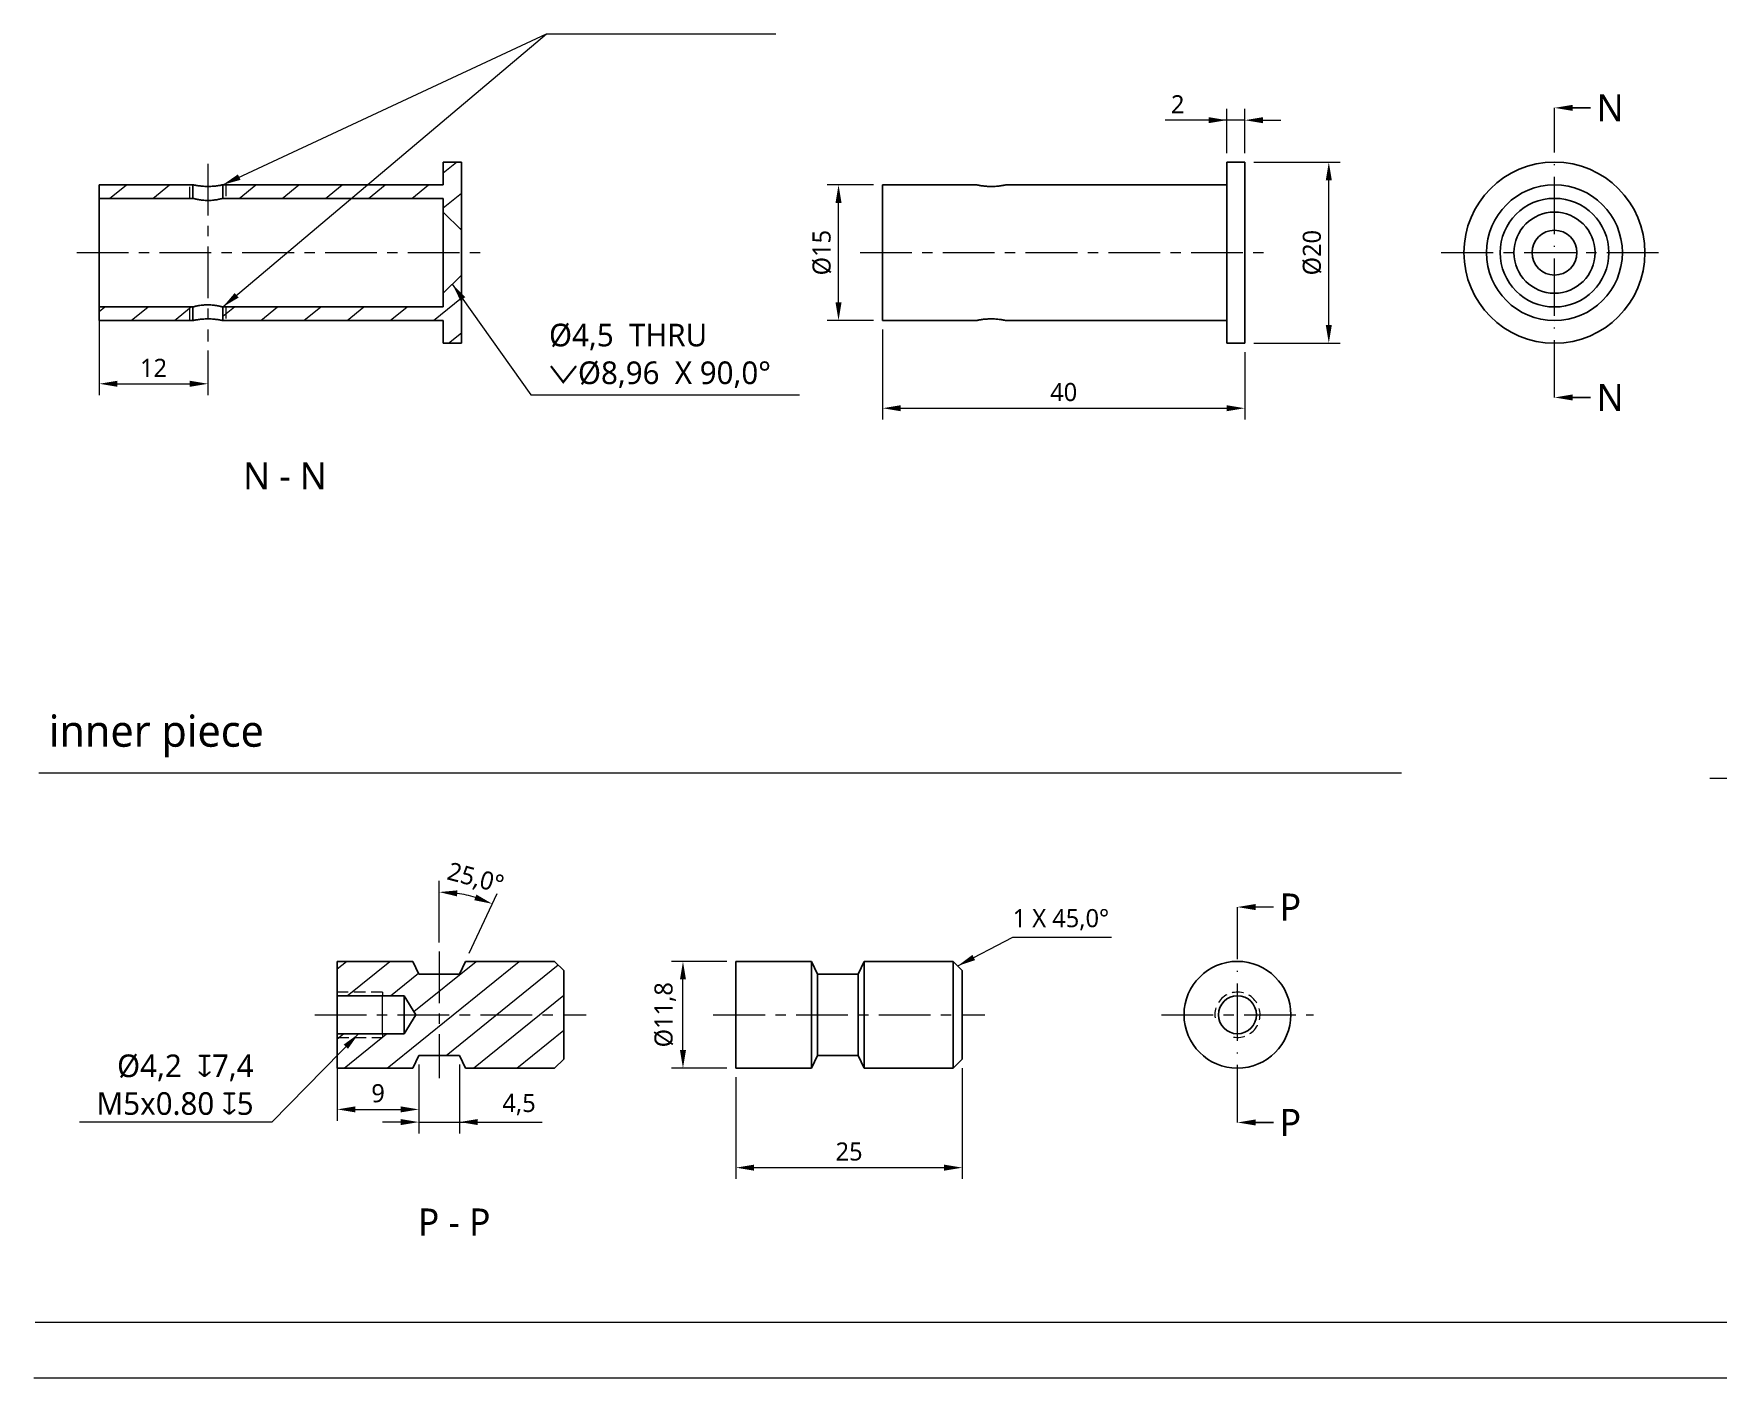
# Model space of a CAD drawing. Header units: millimetres. Extents: x 6 to 2422, y -21 to 287.
# Drawn here: x 2022 to 2208.1, y 10 to 158.6 of the extents above; entities that cross this region are included whole.
import ezdxf

# ---------------------------------------------------------------- set-up
doc = ezdxf.new("R2010")
doc.units = ezdxf.units.MM
doc.header["$LTSCALE"] = 12.7
doc.header["$PDMODE"] = 33
doc.header["$PDSIZE"] = 1
for name, pattern in [('CENTER', [0.72, 0.45, -0.09, 0.09, -0.09]), ('HIDDEN', [0.15000000000000002, 0.1, -0.05]), ('ONS_DASHDOT', [0.71, 0.5, -0.1, 0.01, -0.1])]:
    doc.linetypes.add(name, pattern=pattern)
for name, color, linetype, lineweight in [('ANNOTATION_LINES', 7, 'Continuous', 13), ('ANNOTATION_TEXT', 7, 'Continuous', 25), ('BLIND_THREAD_SYMBOLS', 7, 'Continuous', 15), ('BORDER_FRAME', 7, 'Continuous', 15), ('CENTERLINES', 251, 'CENTER', 13), ('SECTION_CUTTING_LINE', 7, 'ONS_DASHDOT', 70), ('SIDE_THREAD_SYMBOLS', 7, 'HIDDEN', 15), ('SKETCHED_GEOMETRY', 251, 'Continuous', 13), ('SURFACE_THREAD_SYMBOLS_ON_AXIS', 7, 'HIDDEN', 15), ('VIEW_HATCHES', 7, 'Continuous', 13), ('Visible', 7, 'Continuous', 25)]:
    doc.layers.add(name, color=color, linetype=linetype, lineweight=lineweight)
doc.styles.add('Onshape-Standard', font='NotoSans-Regular.ttf')
doc.styles.add('Onshape-Standard-Dimension', font='OpenSans-Regular.ttf')
doc.styles.add('Onshape-Standard-Hole-Callout', font='Open Sans', dxfattribs={"height": 2.5})
doc.styles.add('Onshape-Standard-NoteStyle', font='Open Sans', dxfattribs={"height": 2.5})
doc.styles.add('Onshape-Standard-View-Label', font='Open Sans', dxfattribs={"height": 3})
doc.dimstyles.new('Onshape-ISO-25$0', dxfattribs={"dimtxt": 2, "dimasz": 2, "dimexe": 1.25, "dimexo": 1, "dimgap": 0.75, "dimtad": 1, "dimtxsty": 'Onshape-Standard-Dimension', "dimcen": 2.5, "dimclrd": 251, "dimclre": 251, "dimclrt": 251, "dimadec": 1, "dimazin": 0, "dimtfac": 1, "dimtmove": 0, "dimatfit": 3, "dimfxl": 1, "dimlwd": 13, "dimlwe": 13, "dimarcsym": 0})
doc.dimstyles.new('Onshape-ISO-25$2', dxfattribs={"dimtxt": 2, "dimasz": 2, "dimexe": 1.25, "dimexo": 1, "dimgap": 0.75, "dimtad": 1, "dimtxsty": 'Onshape-Standard-Dimension', "dimcen": 2.5, "dimclrd": 251, "dimclre": 251, "dimclrt": 251, "dimadec": 1, "dimazin": 0, "dimtfac": 1, "dimtmove": 0, "dimatfit": 3, "dimfxl": 1, "dimlwd": 13, "dimlwe": 13, "dimarcsym": 0})
doc.dimstyles.new('Onshape-ISO-25$7', dxfattribs={"dimtxt": 2, "dimasz": 2, "dimexe": 1.25, "dimexo": 1, "dimgap": 0.75, "dimtad": 1, "dimtxsty": 'Onshape-Standard-Dimension', "dimcen": 2.5, "dimclrd": 251, "dimclre": 251, "dimclrt": 251, "dimadec": 1, "dimazin": 0, "dimtfac": 1, "dimtmove": 0, "dimatfit": 3, "dimfxl": 1, "dimlwd": 13, "dimlwe": 13, "dimarcsym": 0})
pattern_1 = [(38.99999999999999, (2027.739300602131, 134.3718488336513), (-1.887961173149512, 2.331437884370913), [])]

# ---------------------------------------------------------------- blocks, each defined once
blk = doc.blocks.new('*D53')
at = {"layer": 'ANNOTATION_TEXT', "color": 251, "lineweight": 13}
for p, q in [((2115.766577573698, 125.8718488336513), (2115.766577573698, 115.9341715424312)), ((2155.766577573698, 123.3718488336513), (2155.766577573698, 115.9341715424312)), ((2117.766577573698, 117.1841715424312), (2153.766577573698, 117.1841715424312))]:
    blk.add_line(p, q, dxfattribs=at)
at = {"layer": 'ANNOTATION_TEXT', "color": 251}
for points in [[(2117.766577573698, 117.5175048757645), (2117.766577573698, 116.8508382090979), (2115.766577573698, 117.1841715424312)], [(2153.766577573698, 116.8508382090979), (2153.766577573698, 117.5175048757645), (2155.766577573698, 117.1841715424312)]]:
    blk.add_solid(points, dxfattribs=at)
at = {"layer": 'Defpoints', "color": 0}
for p in [(2115.766577573698, 126.8718488336513), (2155.766577573698, 124.3718488336513), (2155.766577573698, 117.1841715424312)]:
    blk.add_point(p, dxfattribs=at)
at = {"layer": 'ANNOTATION_TEXT', "color": 251, "insert": (2135.766577573698, 118.9593759021042), "char_height": 2, "attachment_point": 5, "style": 'Onshape-Standard-Dimension'}
blk.add_mtext('40', dxfattribs=at)
blk = doc.blocks.new('*D54')
at = {"layer": 'ANNOTATION_TEXT', "color": 251, "lineweight": 13}
for p, q in [((2114.766577573698, 141.8718488336513), (2109.644211543851, 141.8718488336513)), ((2110.894211543851, 128.8718488336513), (2110.894211543851, 139.8718488336513)), ((2114.766577573698, 126.8718488336513), (2109.644211543851, 126.8718488336513))]:
    blk.add_line(p, q, dxfattribs=at)
at = {"layer": 'ANNOTATION_TEXT', "color": 251}
for points in [[(2111.227544877185, 139.8718488336513), (2110.560878210518, 139.8718488336513), (2110.894211543851, 141.8718488336513)], [(2110.560878210518, 128.8718488336513), (2111.227544877185, 128.8718488336513), (2110.894211543851, 126.8718488336513)]]:
    blk.add_solid(points, dxfattribs=at)
at = {"layer": 'Defpoints', "color": 0}
for p in [(2110.894211543851, 141.8718488336513), (2115.766577573698, 141.8718488336513), (2115.766577573698, 126.8718488336513)]:
    blk.add_point(p, dxfattribs=at)
at = {"layer": 'ANNOTATION_TEXT', "color": 251, "insert": (2109.063148873552, 134.3718488336513), "char_height": 2, "attachment_point": 5, "rotation": 90, "style": 'Onshape-Standard-Dimension'}
blk.add_mtext('Ø15', dxfattribs=at)
blk = doc.blocks.new('*D55')
at = {"layer": 'ANNOTATION_TEXT', "color": 251, "lineweight": 13}
for p, q in [((2156.766577573698, 144.3718488336513), (2166.294452782915, 144.3718488336513)), ((2165.044452782915, 126.3718488336513), (2165.044452782915, 142.3718488336513)), ((2156.766577573698, 124.3718488336513), (2166.294452782915, 124.3718488336513))]:
    blk.add_line(p, q, dxfattribs=at)
at = {"layer": 'ANNOTATION_TEXT', "color": 251}
for points in [[(2165.377786116248, 142.3718488336513), (2164.711119449581, 142.3718488336513), (2165.044452782915, 144.3718488336513)], [(2164.711119449581, 126.3718488336513), (2165.377786116248, 126.3718488336513), (2165.044452782915, 124.3718488336513)]]:
    blk.add_solid(points, dxfattribs=at)
at = {"layer": 'Defpoints', "color": 0}
for p in [(2155.766577573698, 144.3718488336513), (2165.044452782915, 144.3718488336513), (2155.766577573698, 124.3718488336513)]:
    blk.add_point(p, dxfattribs=at)
at = {"layer": 'ANNOTATION_TEXT', "color": 251, "insert": (2163.213390112615, 134.3718488336513), "char_height": 2, "attachment_point": 5, "rotation": 90, "style": 'Onshape-Standard-Dimension'}
blk.add_mtext('Ø20', dxfattribs=at)
blk = doc.blocks.new('*D56')
at = {"layer": 'ANNOTATION_TEXT', "color": 251, "lineweight": 13}
for p, q in [((2153.766577573698, 149.009245185341), (2146.95731326852, 149.009245185341)), ((2151.766577573698, 149.009245185341), (2149.766577573698, 149.009245185341)), ((2153.766577573698, 145.3718488336513), (2153.766577573698, 150.259245185341)), ((2155.766577573698, 149.009245185341), (2153.766577573698, 149.009245185341)), ((2155.766577573698, 145.3718488336513), (2155.766577573698, 150.259245185341)), ((2157.766577573698, 149.009245185341), (2159.766577573698, 149.009245185341))]:
    blk.add_line(p, q, dxfattribs=at)
at = {"layer": 'ANNOTATION_TEXT', "color": 251}
for points in [[(2151.766577573698, 148.6759118520077), (2151.766577573698, 149.3425785186744), (2153.766577573698, 149.009245185341)], [(2157.766577573698, 149.3425785186744), (2157.766577573698, 148.6759118520077), (2155.766577573698, 149.009245185341)]]:
    blk.add_solid(points, dxfattribs=at)
at = {"layer": 'Defpoints', "color": 0}
for p in [(2153.766577573698, 149.009245185341), (2153.766577573698, 144.3718488336513), (2155.766577573698, 144.3718488336513)]:
    blk.add_point(p, dxfattribs=at)
at = {"layer": 'ANNOTATION_TEXT', "color": 251, "insert": (2148.361945421109, 150.7694631689922), "char_height": 2, "attachment_point": 5, "style": 'Onshape-Standard-Dimension'}
blk.add_mtext('2', dxfattribs=at)
blk = doc.blocks.new('*D57')
at = {"layer": 'ANNOTATION_TEXT', "color": 251, "lineweight": 13}
for p, q in [((2029.239300602131, 127.3718488336513), (2029.239300602131, 118.635093243198)), ((2041.240588216946, 123.5555440528365), (2041.240588216946, 118.635093243198)), ((2031.239300602131, 119.885093243198), (2039.240588216946, 119.885093243198))]:
    blk.add_line(p, q, dxfattribs=at)
at = {"layer": 'ANNOTATION_TEXT', "color": 251}
for points in [[(2031.239300602131, 120.2184265765313), (2031.239300602131, 119.5517599098646), (2029.239300602131, 119.885093243198)], [(2039.240588216946, 119.5517599098646), (2039.240588216946, 120.2184265765313), (2041.240588216946, 119.885093243198)]]:
    blk.add_solid(points, dxfattribs=at)
at = {"layer": 'Defpoints', "color": 0}
for p in [(2029.239300602131, 128.3718488336513), (2041.240588216946, 124.5555440528365), (2041.240588216946, 119.885093243198)]:
    blk.add_point(p, dxfattribs=at)
at = {"layer": 'ANNOTATION_TEXT', "color": 251, "insert": (2035.239944409539, 121.6453112268492), "char_height": 2, "attachment_point": 5, "style": 'Onshape-Standard-Dimension'}
blk.add_mtext('12', dxfattribs=at)
blk = doc.blocks.new('*D58')
at = {"layer": 'ANNOTATION_TEXT', "color": 251, "lineweight": 13}
for p, q in [((2099.561302891246, 43.26914976969982), (2099.561302891246, 32.02511094563144)), ((2124.561302891246, 44.26914976969982), (2124.561302891246, 32.02511094563144)), ((2101.561302891246, 33.27511094563144), (2122.561302891246, 33.27511094563144))]:
    blk.add_line(p, q, dxfattribs=at)
at = {"layer": 'ANNOTATION_TEXT', "color": 251}
for points in [[(2101.561302891246, 33.60844427896478), (2101.561302891246, 32.9417776122981), (2099.561302891246, 33.27511094563144)], [(2122.561302891246, 32.9417776122981), (2122.561302891246, 33.60844427896478), (2124.561302891246, 33.27511094563144)]]:
    blk.add_solid(points, dxfattribs=at)
at = {"layer": 'Defpoints', "color": 0}
for p in [(2124.561302891246, 45.26914976969982), (2099.561302891246, 44.26914976969982), (2124.561302891246, 33.27511094563144)]:
    blk.add_point(p, dxfattribs=at)
at = {"layer": 'ANNOTATION_TEXT', "color": 251, "insert": (2112.061302891246, 35.0489529074843), "char_height": 2, "attachment_point": 5, "style": 'Onshape-Standard-Dimension'}
blk.add_mtext('25', dxfattribs=at)
blk = doc.blocks.new('*D59')
at = {"layer": 'ANNOTATION_TEXT', "color": 251, "lineweight": 13}
for p, q in [((2098.561302891246, 56.06914976969983), (2092.464298645083, 56.06914976969983)), ((2093.714298645083, 46.26914976969982), (2093.714298645083, 54.06914976969983)), ((2098.561302891246, 44.26914976969982), (2092.464298645083, 44.26914976969982))]:
    blk.add_line(p, q, dxfattribs=at)
at = {"layer": 'ANNOTATION_TEXT', "color": 251}
for points in [[(2094.047631978417, 54.06914976969983), (2093.38096531175, 54.06914976969983), (2093.714298645083, 56.06914976969983)], [(2093.38096531175, 46.26914976969982), (2094.047631978417, 46.26914976969982), (2093.714298645083, 44.26914976969982)]]:
    blk.add_solid(points, dxfattribs=at)
at = {"layer": 'Defpoints', "color": 0}
for p in [(2093.714298645083, 56.06914976969983), (2099.561302891246, 56.06914976969983), (2099.561302891246, 44.26914976969982)]:
    blk.add_point(p, dxfattribs=at)
at = {"layer": 'ANNOTATION_TEXT', "color": 251, "insert": (2091.744952596037, 50.16914976969982), "char_height": 2, "attachment_point": 5, "rotation": 90, "style": 'Onshape-Standard-Dimension'}
blk.add_mtext('Ø11,8', dxfattribs=at)
blk = doc.blocks.new('*D60')
at = {"layer": 'ANNOTATION_TEXT', "color": 251, "lineweight": 13}
for p, q in [((2064.537367093288, 44.66914976969982), (2064.537367093288, 37.06327460643368)), ((2069.037367093288, 44.66914976969982), (2069.037367093288, 37.06327460643368)), ((2062.537367093288, 38.31327460643368), (2060.537367093288, 38.31327460643368)), ((2064.537367093288, 38.31327460643368), (2069.037367093288, 38.31327460643368)), ((2069.037367093288, 38.31327460643368), (2078.179056466584, 38.31327460643368)), ((2071.037367093288, 38.31327460643368), (2073.037367093288, 38.31327460643368))]:
    blk.add_line(p, q, dxfattribs=at)
at = {"layer": 'ANNOTATION_TEXT', "color": 251}
for points in [[(2062.537367093288, 37.97994127310034), (2062.537367093288, 38.64660793976702), (2064.537367093288, 38.31327460643368)], [(2071.037367093288, 38.64660793976702), (2071.037367093288, 37.97994127310034), (2069.037367093288, 38.31327460643368)]]:
    blk.add_solid(points, dxfattribs=at)
at = {"layer": 'Defpoints', "color": 0}
for p in [(2064.537367093288, 45.66914976969982), (2069.037367093288, 45.66914976969982), (2069.037367093288, 38.31327460643368)]:
    blk.add_point(p, dxfattribs=at)
at = {"layer": 'ANNOTATION_TEXT', "color": 251, "insert": (2075.608211779936, 40.24447351651543), "char_height": 2, "attachment_point": 5, "style": 'Onshape-Standard-Dimension'}
blk.add_mtext('4,5', dxfattribs=at)
blk = doc.blocks.new('*D61')
at = {"layer": 'ANNOTATION_TEXT', "color": 251, "lineweight": 13}
for p, q in [((2066.787367093288, 58.16914976969982), (2066.787367093288, 64.97423095563468)), ((2070.112816076445, 56.97545755673655), (2073.181675112015, 63.55664699658855))]:
    blk.add_line(p, q, dxfattribs=at)
blk.add_arc((2066.787367093288, 49.84400919855072), 13.88022175708396, 73.26290271746929, 81.73709728254255, dxfattribs=at)
at = {"layer": 'ANNOTATION_TEXT', "color": 251}
for points in [[(2068.806184850606, 63.91260816722804), (2068.758154878295, 63.24767391017384), (2066.787367093288, 63.72423095563467)], [(2070.665860258518, 62.82474580948337), (2070.903343680489, 63.4476792479287), (2072.65340228484, 62.42376226279265)]]:
    blk.add_solid(points, dxfattribs=at)
at = {"layer": 'Defpoints', "color": 0}
for p in [(2068.799053440138, 63.57767855774691), (2066.787367093288, 57.16914976969982), (2069.690197814704, 56.06914976969983), (2069.037367093288, 54.66914976969982), (2066.787367093288, 43.16914976969981)]:
    blk.add_point(p, dxfattribs=at)
at = {"layer": 'ANNOTATION_TEXT', "color": 251, "insert": (2070.782635906213, 65.15289801222647), "char_height": 2, "attachment_point": 5, "rotation": 345.37335953241035, "style": 'Onshape-Standard-Dimension'}
blk.add_mtext('25,0%%d', dxfattribs=at)
blk = doc.blocks.new('*D62')
at = {"layer": 'ANNOTATION_TEXT', "color": 251, "lineweight": 13}
for p, q in [((2055.537367093288, 47.06914976969983), (2055.537367093288, 38.46327460643368)), ((2064.537367093288, 44.66914976969982), (2064.537367093288, 38.46327460643368)), ((2057.537367093288, 39.71327460643368), (2062.537367093288, 39.71327460643368))]:
    blk.add_line(p, q, dxfattribs=at)
at = {"layer": 'ANNOTATION_TEXT', "color": 251}
for points in [[(2057.537367093288, 40.04660793976701), (2057.537367093288, 39.37994127310034), (2055.537367093288, 39.71327460643368)], [(2062.537367093288, 39.37994127310034), (2062.537367093288, 40.04660793976701), (2064.537367093288, 39.71327460643368)]]:
    blk.add_solid(points, dxfattribs=at)
at = {"layer": 'Defpoints', "color": 0}
for p in [(2055.537367093288, 48.06914976969983), (2064.537367093288, 45.66914976969982), (2064.537367093288, 39.71327460643368)]:
    blk.add_point(p, dxfattribs=at)
at = {"layer": 'ANNOTATION_TEXT', "color": 251, "insert": (2060.037367093288, 41.48711656828654), "char_height": 2, "attachment_point": 5, "style": 'Onshape-Standard-Dimension'}
blk.add_mtext('9', dxfattribs=at)

msp = doc.modelspace()

# ---------------------------------------------------------------- hatches: boundary and pattern name
at = {"layer": 'VIEW_HATCHES'}
h = msp.add_hatch(dxfattribs=at)
h.set_pattern_fill('LINE', color=256, scale=23.99999999999999, angle=38.99999999999999, style=0)
h.set_pattern_definition(pattern_1)
h.paths.add_polyline_path([(2067.239300602132, 138.8518488336512), (2069.239300602132, 136.8518488336512), (2069.239300602132, 144.3718488336513), (2067.239300602132, 144.3718488336513), (2067.239300602132, 141.8718488336513), (2042.889300602131, 141.8718488336513), (2042.889300602131, 140.3718488336513), (2067.239300602132, 140.3718488336513)])
h = msp.add_hatch(dxfattribs=at)
h.set_pattern_fill('LINE', color=256, scale=23.99999999999999, angle=38.99999999999999, style=0)
h.set_pattern_definition(pattern_1)
h.paths.add_polyline_path([(2029.239300602131, 141.8718488336513), (2029.239300602131, 140.3718488336513), (2039.589300602132, 140.3718488336513), (2039.589300602132, 141.8718488336513)])
h = msp.add_hatch(dxfattribs=at)
h.set_pattern_fill('LINE', color=256, scale=23.99999999999999, angle=38.99999999999999, style=0)
h.set_pattern_definition(pattern_1)
h.paths.add_polyline_path([(2069.239300602132, 131.8918488336513), (2067.239300602132, 129.8918488336513), (2067.239300602132, 128.3718488336513), (2042.889300602131, 128.3718488336513), (2042.889300602131, 126.8718488336513), (2067.239300602132, 126.8718488336513), (2067.239300602132, 124.3718488336513), (2069.239300602132, 124.3718488336513)])
h = msp.add_hatch(dxfattribs=at)
h.set_pattern_fill('LINE', color=256, scale=23.99999999999999, angle=38.99999999999999, style=0)
h.set_pattern_definition(pattern_1)
h.paths.add_polyline_path([(2029.239300602131, 128.3718488336513), (2029.239300602131, 126.8718488336513), (2039.589300602132, 126.8718488336513), (2039.589300602132, 128.3718488336513)])
h = msp.add_hatch(dxfattribs=at)
h.set_pattern_fill('LINE', color=256, scale=23.99999999999999, angle=38.99999999999999, style=0)
h.set_pattern_definition([(38.99999999999999, (2054.037367093288, 50.16914976969982), (-1.887961173149512, 2.331437884370913), [])])
h.paths.add_polyline_path([(2079.537367093288, 44.26914976969982), (2080.537367093288, 45.26914976969982), (2080.537367093288, 55.06914976969982), (2079.537367093288, 56.06914976969982), (2069.690197814704, 56.06914976969982), (2069.037367093288, 54.66914976969982), (2064.537367093288, 54.66914976969982), (2063.884536371871, 56.06914976969982), (2055.537367093288, 56.06914976969982), (2055.537367093288, 52.26914976969982), (2062.937367093287, 52.26914976969982), (2064.199174393245, 50.16914976969982), (2062.937367093287, 48.06914976969982), (2055.537367093288, 48.06914976969982), (2055.537367093288, 44.26914976969982), (2063.884536371871, 44.26914976969982), (2064.537367093288, 45.66914976969982), (2069.037367093288, 45.66914976969982), (2069.690197814704, 44.26914976969982)])

# ---------------------------------------------------------------- linework, layer by layer
at = {"layer": 'ANNOTATION_LINES', "color": 251}
for points in [[(2042.889300602131, 141.8718488336513), (2078.633674884738, 158.5671743174006), (2103.959628563212, 158.5671743174006)], [(2042.889300602131, 128.3718488336513), (2078.633674884738, 158.5671743174006), (2103.959628563212, 158.5671743174006)], [(2068.239300602132, 130.8918488336513), (2076.922324813374, 118.6507405759892), (2106.576973184985, 118.6507405759892)], [(2057.883283531053, 48.06914976969984), (2048.288925638511, 38.31327460643369), (2027.074656143247, 38.31327460643369)]]:
    msp.add_lwpolyline(points, dxfattribs=at)
for points in [[(2044.842446037813, 142.4162145362697), (2042.889300602131, 141.8718488336513), (2044.56031957017, 143.0202419368898)], [(2069.124541239362, 129.0677161286908), (2068.239300602132, 130.8918488336513), (2069.668301001121, 129.4534229680608)], [(2044.632231488676, 129.4078522293219), (2042.889300602131, 128.3718488336513), (2044.202017907023, 129.9171269278946)], [(2056.24326192719, 46.87690807860935), (2057.883283531053, 48.06914976969984), (2056.718584724509, 46.40945467687495)]]:
    msp.add_solid(points, dxfattribs=at)
at = {"layer": 'BLIND_THREAD_SYMBOLS'}
for p, q in [((2060.537367093288, 52.66914976969982), (2060.537367093288, 52.26914976969982)), ((2060.537367093288, 48.06914976969982), (2060.537367093288, 52.26914976969982)), ((2060.537367093288, 48.06914976969982), (2060.537367093288, 47.66914976969982))]:
    msp.add_line(p, q, dxfattribs=at)
at = {"layer": 'BORDER_FRAME'}
msp.add_line((2422, 10), (2022, 10), dxfattribs=at)
at = {"layer": 'CENTERLINES'}
for p, q in [((2041.238811268388, 144.1880628704877), (2041.240588216946, 124.5555440528365)), ((2026.748924741066, 134.3718488336513, -1.979153075773784), (2071.729676463197, 134.3718488336513, 1.979153075773784)), ((2113.27144612749, 134.3718488336513, -1.405945715387955), (2158.261709019905, 134.3718488336513, 1.405945715387956)), ((2177.470734490333, 134.3718488336513), (2202.470734490333, 134.3718488336513)), ((2066.787367093288, 57.16914976969982), (2066.787367093288, 43.16914976969982)), ((2053.046140690615, 50.16914976969982, -1.259263017824464), (2083.02859349596, 50.16914976969982, 1.259263017824464)), ((2097.063300494442, 50.16914976969982, 0.599920095872176), (2127.05930528805, 50.16914976969982, -0.599920095872176)), ((2146.556491078478, 50.16914976969982), (2163.356491078478, 50.16914976969982))]:
    msp.add_line(p, q, dxfattribs=at)
at = {"layer": 'SECTION_CUTTING_LINE', "color": 7, "lineweight": 13}
for p, q in [((2189.970734490333, 118.3718488336513), (2189.970734490333, 150.3718488336513)), ((2154.956491078478, 38.26914976969982), (2154.956491078478, 62.06914976969982))]:
    msp.add_line(p, q, dxfattribs=at)
for points in [[(2189.970734490333, 150.3718488336513), (2191.970734490333, 150.0385155003179), (2191.970734490333, 150.7051821669846)], [(2191.970734490333, 150.2885155003179), (2193.970734490333, 150.2885155003179), (2191.970734490333, 150.4551821669846), (2193.970734490333, 150.4551821669846)], [(2189.970734490333, 118.3718488336513), (2191.970734490333, 118.0385155003179), (2191.970734490333, 118.7051821669846)], [(2191.970734490333, 118.2885155003179), (2193.970734490333, 118.2885155003179), (2191.970734490333, 118.4551821669846), (2193.970734490333, 118.4551821669846)], [(2154.956491078478, 62.06914976969982), (2156.956491078478, 61.73581643636648), (2156.956491078478, 62.40248310303316)], [(2156.956491078478, 61.98581643636648), (2158.956491078478, 61.98581643636648), (2156.956491078478, 62.15248310303316), (2158.956491078478, 62.15248310303316)], [(2154.956491078478, 38.26914976969982), (2156.956491078478, 37.93581643636649), (2156.956491078478, 38.60248310303316)], [(2156.956491078478, 38.18581643636649), (2158.956491078478, 38.18581643636649), (2156.956491078478, 38.35248310303316), (2158.956491078478, 38.35248310303316)]]:
    msp.add_solid(points, dxfattribs=at)
at = {"layer": 'SIDE_THREAD_SYMBOLS'}
for p, q in [((2039.239300602131, 140.3718488336513), (2039.239300602131, 141.8718488336513)), ((2043.239300602131, 141.8718488336513), (2043.239300602131, 140.3718488336513)), ((2039.239300602131, 126.8718488336513), (2039.239300602131, 128.3718488336513)), ((2043.239300602131, 128.3718488336513), (2043.239300602131, 126.8718488336513)), ((2060.537367093288, 52.66914976969982), (2055.537367093288, 52.66914976969982)), ((2055.537367093288, 47.66914976969982), (2060.537367093288, 47.66914976969982))]:
    msp.add_line(p, q, dxfattribs=at)
at = {"layer": 'SKETCHED_GEOMETRY'}
for p, q in [((2022.565141597059, 76.90581556602265), (2173.081610208464, 76.90581556602265)), ((2207.120358851653, 76.29639389412414), (2272.2834606995, 76.29639389412415)), ((2422, 16.17801656981424), (2022.169991982483, 16.17801656981429))]:
    msp.add_line(p, q, dxfattribs=at)
at = {"layer": 'SKETCHED_GEOMETRY', "lineweight": 13}
msp.add_line((2130.130179004605, 58.7319144081693), (2141.034811157193, 58.7319144081693), dxfattribs=at)
at = {"layer": 'SURFACE_THREAD_SYMBOLS_ON_AXIS'}
msp.add_arc((2154.956491078478, 50.16914976969982), 2.5, 260.0000000000053, 188.0000000000003, dxfattribs=at)
at = {"layer": 'Visible'}
for p, q in [((2067.239300602132, 144.3718488336513), (2067.239300602132, 141.8718488336513)), ((2069.239300602132, 144.3718488336513), (2067.239300602132, 144.3718488336513)), ((2069.239300602132, 136.8518488336512), (2069.239300602132, 144.3718488336513)), ((2155.766577573698, 144.3718488336513), (2153.766577573698, 144.3718488336513)), ((2153.766577573698, 124.3718488336513), (2153.766577573698, 144.3718488336513)), ((2155.766577573698, 124.3718488336513), (2155.766577573698, 144.3718488336513)), ((2029.239300602131, 141.8718488336513), (2029.239300602131, 140.3718488336513)), ((2039.589300602132, 141.8718488336513), (2029.239300602131, 141.8718488336513)), ((2039.589300602132, 140.3718488336513), (2039.589300602132, 141.8718488336513)), ((2042.889300602131, 141.8718488336513), (2042.889300602131, 140.3718488336513)), ((2067.239300602132, 141.8718488336513), (2042.889300602131, 141.8718488336513)), ((2126.122256717274, 141.8718488336513), (2115.766577573698, 141.8718488336513)), ((2115.766577573698, 126.8718488336513), (2115.766577573698, 141.8718488336513)), ((2127.800220695342, 141.6881752246506), (2127.659341303591, 141.6888837261213)), ((2153.766577573698, 141.8718488336513), (2129.413535035254, 141.8718488336513)), ((2187.970734490333, 141.601188429746), (2187.970734490333, 141.6002649810517)), ((2029.239300602131, 140.3718488336513), (2039.589300602132, 140.3718488336513)), ((2029.239300602131, 128.3718488336513), (2029.239300602131, 140.3718488336513)), ((2042.889300602131, 140.3718488336513), (2067.239300602132, 140.3718488336513)), ((2067.239300602132, 140.3718488336513), (2067.239300602132, 138.8518488336512)), ((2067.239300602132, 138.8518488336512), (2069.239300602132, 136.8518488336512)), ((2067.239300602132, 129.8918488336513), (2067.239300602132, 138.8518488336512)), ((2069.239300602132, 131.8918488336513), (2069.239300602132, 136.8518488336512)), ((2069.239300602132, 131.8918488336513), (2067.239300602132, 129.8918488336513)), ((2069.239300602132, 124.3718488336513), (2069.239300602132, 131.8918488336513)), ((2067.239300602132, 129.8918488336513), (2067.239300602132, 128.3718488336513)), ((2029.239300602131, 128.3718488336513), (2029.239300602131, 126.8718488336513)), ((2039.589300602132, 128.3718488336513), (2029.239300602131, 128.3718488336513)), ((2029.239300602131, 126.8718488336513), (2039.589300602132, 126.8718488336513)), ((2039.589300602132, 126.8718488336513), (2039.589300602132, 128.3718488336513)), ((2067.239300602132, 128.3718488336513), (2042.889300602131, 128.3718488336513)), ((2042.889300602131, 128.3718488336513), (2042.889300602131, 126.8718488336513)), ((2042.889300602131, 126.8718488336513), (2067.239300602132, 126.8718488336513)), ((2067.239300602132, 126.8718488336513), (2067.239300602132, 124.3718488336513)), ((2115.766577573698, 126.8718488336513), (2126.120349171559, 126.8718488336513)), ((2129.416577573697, 126.8718488336513), (2153.766577573698, 126.8718488336513)), ((2187.970734490333, 127.1434326862508), (2187.970734490333, 127.1425092375566)), ((2067.239300602132, 124.3718488336513), (2069.239300602132, 124.3718488336513)), ((2153.766577573698, 124.3718488336513), (2155.766577573698, 124.3718488336513)), ((2063.884536371871, 56.06914976969982), (2055.537367093288, 56.06914976969982)), ((2055.537367093288, 56.06914976969982), (2055.537367093288, 52.26914976969982)), ((2064.537367093288, 54.66914976969982), (2063.884536371871, 56.06914976969982)), ((2069.690197814704, 56.06914976969982), (2069.037367093288, 54.66914976969982)), ((2079.537367093288, 56.06914976969982), (2069.690197814704, 56.06914976969982)), ((2080.537367093288, 55.06914976969982), (2079.537367093288, 56.06914976969982)), ((2107.908472169829, 56.06914976969982), (2099.561302891246, 56.06914976969982)), ((2099.561302891246, 44.26914976969982), (2099.561302891246, 56.06914976969982)), ((2108.561302891246, 54.66914976969981), (2107.908472169829, 56.06914976969982)), ((2107.908472169829, 44.26914976969982), (2107.908472169829, 56.06914976969982)), ((2113.714133612663, 56.06914976969983), (2113.061302891246, 54.66914976969982)), ((2123.561302891246, 56.06914976969982), (2113.714133612663, 56.06914976969982)), ((2113.714133612663, 44.26914976969982), (2113.714133612663, 56.06914976969982)), ((2124.561302891246, 55.06914976969982), (2123.561302891246, 56.06914976969982)), ((2123.561302891246, 44.26914976969982), (2123.561302891246, 56.06914976969982)), ((2069.037367093288, 54.66914976969982), (2064.537367093288, 54.66914976969982)), ((2080.537367093288, 45.26914976969982), (2080.537367093288, 55.06914976969982)), ((2113.061302891246, 54.66914976969982), (2108.561302891246, 54.66914976969982)), ((2108.561302891246, 45.66914976969982), (2108.561302891246, 54.66914976969982)), ((2113.061302891246, 45.66914976969982), (2113.061302891246, 54.66914976969982)), ((2124.561302891246, 55.06914976969982), (2124.561302891246, 45.26914976969982)), ((2055.537367093288, 52.26914976969982), (2062.937367093287, 52.26914976969982)), ((2055.537367093288, 52.26914976969982), (2055.537367093288, 48.06914976969982)), ((2062.937367093287, 52.26914976969982), (2064.199174393245, 50.16914976969982)), ((2062.937367093287, 48.06914976969982), (2062.937367093287, 52.26914976969982)), ((2064.199174393245, 50.16914976969982), (2062.937367093287, 48.06914976969982)), ((2055.537367093288, 48.06914976969982), (2055.537367093288, 44.26914976969982)), ((2062.937367093287, 48.06914976969982), (2055.537367093288, 48.06914976969982)), ((2063.884536371871, 44.26914976969982), (2064.537367093288, 45.66914976969982)), ((2064.537367093288, 45.66914976969982), (2069.037367093288, 45.66914976969982)), ((2069.037367093288, 45.66914976969982), (2069.690197814704, 44.26914976969982)), ((2079.537367093288, 44.26914976969982), (2080.537367093288, 45.26914976969982)), ((2107.908472169829, 44.26914976969982), (2108.561302891246, 45.66914976969983)), ((2108.561302891246, 45.66914976969982), (2113.061302891246, 45.66914976969982)), ((2113.061302891246, 45.66914976969982), (2113.714133612663, 44.26914976969982)), ((2123.561302891246, 44.26914976969982), (2124.561302891246, 45.26914976969982)), ((2055.537367093288, 44.26914976969982), (2063.884536371871, 44.26914976969982)), ((2069.690197814704, 44.26914976969982), (2079.537367093288, 44.26914976969982)), ((2099.561302891246, 44.26914976969982), (2107.908472169829, 44.26914976969982)), ((2113.714133612663, 44.26914976969982), (2123.561302891246, 44.26914976969982))]:
    msp.add_line(p, q, dxfattribs=at)
for centre, radius in [((2189.970734490333, 134.3718488336513), 10), ((2189.970734490333, 134.3718488336513), 7.5), ((2189.970734490333, 134.3718488336513), 6), ((2189.970734490333, 134.3718488336513), 4.48), ((2189.970734490333, 134.3718488336513), 2.48), ((2154.956491078478, 50.16914976969982), 5.899999999999999), ((2154.956491078478, 50.16914976969982), 2.1)]:
    msp.add_circle(centre, radius, dxfattribs=at)
for points, knots in [([(2039.589300602132, 141.8718488336513), (2039.591729757874, 141.8713140029458), (2039.599853327732, 141.869525424913), (2039.653437532764, 141.8578746617418), (2039.745304367898, 141.8388161836212), (2039.877925297719, 141.8131599463218), (2040.051751053387, 141.7830683836874), (2040.256094312962, 141.752741893428), (2040.496584159923, 141.7243257602688), (2040.750010771815, 141.7027948019435), (2041.028712686612, 141.6894036617662), (2041.297019621282, 141.6866116227233), (2041.57472515046, 141.6941410896189), (2041.829429135621, 141.7104387719099), (2042.07698219169, 141.7346548233853), (2042.296409327137, 141.7631024333983), (2042.493883947717, 141.7941867036961), (2042.652469101778, 141.8228779013117), (2042.777658218345, 141.8478794191383), (2042.849530039136, 141.8631274019523), (2042.888128108761, 141.8715903892945), (2042.889174175024, 141.8718209662252), (2042.889300602131, 141.8718488336513)], [0, 0, 0, 0, 0.0126043945033013, 0.0421515498148691, 0.0829388963526502, 0.1312038753047758, 0.1863622433961405, 0.24622962285959, 0.3108044176357463, 0.3773000210335974, 0.4465777153918215, 0.5148811636152174, 0.5839795010763114, 0.6505474817027727, 0.7159612391508808, 0.7779362729599771, 0.8366109447186273, 0.8896147328711083, 0.9362945133002017, 0.9729987665416495, 0.9967366428371502, 1, 1, 1, 1]), ([(2127.659341303591, 141.6888837261213), (2127.609180979073, 141.689805870844), (2127.494323110784, 141.6919174117505), (2127.223900588738, 141.7064916065746), (2126.98466677239, 141.7285696840733), (2126.751557146129, 141.7570951287449), (2126.552967888851, 141.787325419613), (2126.381873966949, 141.8174777870078), (2126.252699974292, 141.8428408238222), (2126.166945817524, 141.8608264428827), (2126.121333924257, 141.8708011618207), (2126.117465955517, 141.8716531515637), (2126.116577573706, 141.8718488336494)], [0, 0, 0, 0, 0.1089065405367983, 0.2493758405517806, 0.3839448247439562, 0.514489561398461, 0.636191929330294, 0.7489684108001043, 0.8471382369575203, 0.9286634379209392, 0.9836156627863266, 1, 1, 1, 1]), ([(2129.416577573678, 141.871848833647), (2129.412287284394, 141.8709044383461), (2129.399472535795, 141.8680836056342), (2129.335235812694, 141.8542215563893), (2129.237410806995, 141.8341689353381), (2129.092815463523, 141.8067654758413), (2128.915648133628, 141.776904598656), (2128.698350938411, 141.7460813568729), (2128.462968506989, 141.7195803888529), (2128.196056816527, 141.6993838603795), (2127.987129998459, 141.6904183640152), (2127.861134043285, 141.6889062590417), (2127.800220695342, 141.6881752246506)], [0, 0, 0, 0, 0.0323806059337551, 0.0967182623300697, 0.1796371984730996, 0.2785204698338944, 0.3885840568945584, 0.5094606696497832, 0.6364467367622186, 0.770421935922159, 0.8890093854356208, 1, 1, 1, 1]), ([(2042.889300602131, 140.3718488336513), (2042.887179322453, 140.3712649829904), (2042.879898911759, 140.3692611583006), (2042.828818138082, 140.3553588110241), (2042.740634398912, 140.3323798550782), (2042.611980403117, 140.300984666861), (2042.44317329051, 140.2638690784846), (2042.241520420522, 140.225553501251), (2042.003469186065, 140.1892128519657), (2041.750622138412, 140.1610366069293), (2041.471081816403, 140.1429939312723), (2041.204543774709, 140.1384674416343), (2040.927533733865, 140.1468722991236), (2040.675313793938, 140.1662706435485), (2040.429518269011, 140.1955122510481), (2040.208837389526, 140.2306000153999), (2040.00931462231, 140.2692814466853), (2039.845355267524, 140.30594002793), (2039.714316607402, 140.338403262973), (2039.636260308179, 140.3589969146646), (2039.59212963707, 140.3710692728889), (2039.589737615164, 140.371728411592), (2039.589300602132, 140.3718488336513)], [0, 0, 0, 0, 0.0118412953933802, 0.0406403240718597, 0.0806339988003478, 0.1281207406099528, 0.1824051153856842, 0.2417109999523728, 0.3057365522910303, 0.3718613820013574, 0.4408616594452049, 0.5085607864463532, 0.5771457850657629, 0.6430200449158188, 0.7078830370918106, 0.7697770400948107, 0.828613697832431, 0.8824044730010193, 0.9301698833136021, 0.968271324097603, 0.9942032951921025, 1, 1, 1, 1]), ([(2039.589300602132, 128.3718488336513), (2039.598207715229, 128.3742921369217), (2039.62083666813, 128.3804994674028), (2039.693697439411, 128.3999479427763), (2039.805706090256, 128.4281655934064), (2039.955696655296, 128.4628865772282), (2040.145285416083, 128.5015011133446), (2040.364441507229, 128.5388335366245), (2040.618018701163, 128.5717054483805), (2040.878540336481, 128.5941005961608), (2041.16169347715, 128.6048618200084), (2041.426235821236, 128.6022161610732), (2041.696345203049, 128.5870528722067), (2041.94157332422, 128.5622055410512), (2042.176031931804, 128.5290127386221), (2042.383931667647, 128.4917769482274), (2042.566746757212, 128.4531410345632), (2042.709772905901, 128.419137576084), (2042.814943465077, 128.3920334635509), (2042.869621731342, 128.3772515013969), (2042.88397783893, 128.3733101533262), (2042.889300602131, 128.3718488336513)], [0, 0, 0, 0, 0.0229310594940313, 0.0582574690103318, 0.1030022184902289, 0.1544201902090095, 0.211982551061691, 0.2738942042484142, 0.3400332360372488, 0.4072640950005891, 0.4768263610940793, 0.544428728901952, 0.6123737089348279, 0.6775535406168526, 0.7411882222626194, 0.801532275728334, 0.8581128376674906, 0.9085727527690092, 0.9518247005974179, 0.9821382147426554, 1, 1, 1, 1]), ([(2042.889300602131, 126.8718488336513), (2042.882889102395, 126.8732586403738), (2042.865222770327, 126.8771432406603), (2042.793611485916, 126.8924980271225), (2042.687683129937, 126.9139658544124), (2042.535333154276, 126.9423163812997), (2042.351553434451, 126.9724604656891), (2042.128948086254, 127.0029161338593), (2041.887037265207, 127.0285067097043), (2041.61584728091, 127.0475788164955), (2041.348509693827, 127.0565290164412), (2041.066676513703, 127.055272766546), (2040.805496779616, 127.0442813174808), (2040.546601468128, 127.0242663032428), (2040.31407832105, 126.9984487050066), (2040.099235637554, 126.9681754082126), (2039.919304985511, 126.9380830842332), (2039.769829047298, 126.9098170061876), (2039.669647933488, 126.8892741333629), (2039.604792612161, 126.875260342083), (2039.593073693449, 126.8726797092329), (2039.589300602132, 126.8718488336513)], [0, 0, 0, 0, 0.0198236354390833, 0.0546223100458737, 0.0984262216582483, 0.1501199447864714, 0.2071476327756754, 0.2694919426278338, 0.3346814135419071, 0.4032519209956709, 0.4716328746832469, 0.5414131519835068, 0.6089716377346378, 0.6759644715975343, 0.7398492562066253, 0.8011305104449284, 0.8576118770768492, 0.9088269731888344, 0.9516150095584246, 0.984421686690832, 1, 1, 1, 1]), ([(2126.116577573719, 126.8718488336561), (2126.116805040911, 126.871898973755), (2126.118321974267, 126.8722333480787), (2126.15781845784, 126.8808875652317), (2126.228960665802, 126.8959592845995), (2126.349752249797, 126.9200935950415), (2126.504558554172, 126.9482283262134), (2126.70076048121, 126.9793453512505), (2126.92307878514, 127.0084479405997), (2127.179007024498, 127.0335652700986), (2127.440590680385, 127.0500607066581), (2127.723013946586, 127.0572142171756), (2127.989678402813, 127.0538489980446), (2128.260615722494, 127.0404840233246), (2128.506968991275, 127.0195289628553), (2128.741476339542, 126.9920187658339), (2128.945429873466, 126.9620488924421), (2129.123406583888, 126.9313822236076), (2129.2582299252, 126.9053928753285), (2129.355841794141, 126.8850765732665), (2129.400627515751, 126.8753517710578), (2129.412272522228, 126.8727943051899), (2129.416577573697, 126.8718488336513)], [0, 0, 0, 0, 0.0042712212258073, 0.028483922815671, 0.0648501083193198, 0.1105657590830401, 0.1627480068473587, 0.2210612248532562, 0.2833016051206701, 0.3496592391655564, 0.4169959477080957, 0.4865096496089554, 0.5544129790471707, 0.6225169969517316, 0.6878535604721756, 0.7514353682922655, 0.8111144792696775, 0.8667246917956116, 0.9156163728746294, 0.9569050689872567, 0.9840682015563004, 1, 1, 1, 1])]:
    msp.add_open_spline(points, degree=3, knots=knots, dxfattribs=at)

# ---------------------------------------------------------------- texts
at = {"layer": 'ANNOTATION_TEXT', "color": 251, "char_height": 2.5, "style": 'Onshape-Standard-Hole-Callout'}
for s, insert, attachment_point in [('%%c4,5  THRU\\P{\\FGDT.SHX|c0;w}%%c8,96  X 90,0%%d', (2078.922324813374, 119.4007405759892), 7), ('%%c4,2  {\\FGDT.SHX|c0;x}7,4 \\PM5x0.80 {\\FGDT.SHX|c0;x}5 ', (2046.288925638511, 39.06327460643369), 9)]:
    msp.add_mtext(s, dxfattribs=dict(at, insert=insert, attachment_point=attachment_point))
at = {"layer": 'ANNOTATION_TEXT', "color": 7, "char_height": 3, "attachment_point": 2, "style": 'Onshape-Standard-View-Label'}
for s, insert in [(' N - N ', (2049.239300602132, 111.2116206388136)), (' P - P ', (2067.938303053536, 28.7649625498788))]:
    msp.add_mtext(s, dxfattribs=dict(at, insert=insert))
at = {"layer": 'ANNOTATION_TEXT', "insert": (2023.662235070198, 83.28088800596245), "char_height": 3.5, "width": 150.51104074453, "attachment_point": 1, "style": 'Onshape-Standard-NoteStyle'}
msp.add_mtext('inner piece', dxfattribs=at)
at = {"layer": 'ANNOTATION_TEXT', "color": 251, "lineweight": 13, "insert": (2130.130179004605, 59.4819144081693), "char_height": 2, "attachment_point": 7, "style": 'Onshape-Standard-Dimension'}
msp.add_mtext('\\A1;\\A1;1 X \\A1;45,0°', dxfattribs=at)
at = {"layer": 'SECTION_CUTTING_LINE', "color": 7, "linetype": 'Continuous', "lineweight": -3, "char_height": 3, "attachment_point": 1, "style": 'Onshape-Standard'}
for s, insert, width in [('\\fOpen Sans|b0|i0|c0|p0;\\W1.0000000000;\\T1.0000000000;\\o\\lN', (2194.637401157, 151.8718488336513), 3.155313351498638), ('\\fOpen Sans|b0|i0|c0|p0;\\W1.0000000000;\\T1.0000000000;\\o\\lN', (2194.637401157, 119.8718488336513), 3.155313351498638), ('\\fOpen Sans|b0|i0|c0|p0;\\W1.0000000000;\\T1.0000000000;\\o\\lP', (2159.623157745144, 63.56914976969982), 2.519754768392371), ('\\fOpen Sans|b0|i0|c0|p0;\\W1.0000000000;\\T1.0000000000;\\o\\lP', (2159.623157745144, 39.76914976969982), 2.519754768392371)]:
    msp.add_mtext(s, dxfattribs=dict(at, insert=insert, width=width))

# ---------------------------------------------------------------- dimensions: what is measured, and where the dimension line sits
at = {"layer": 'ANNOTATION_TEXT'}
for base, p1, p2, angle, override, picture, middle in [((2153.766577573698, 149.009245185341), (2155.766577573698, 144.3718488336513), (2153.766577573698, 144.3718488336513), 180, {"dimlfac": 1, "dimpost": ''}, '*D56', (2148.361945421109, 149.009245185341)), ((2165.044452782915, 144.3718488336513), (2155.766577573698, 124.3718488336513), (2155.766577573698, 144.3718488336513), 90, {"dimlfac": 1, "dimpost": 'Ø<>'}, '*D55', (2165.044452782915, 134.3718488336513)), ((2110.894211543851, 141.8718488336513), (2115.766577573698, 126.8718488336513), (2115.766577573698, 141.8718488336513), 90, {"dimlfac": 1, "dimpost": 'Ø<>'}, '*D54', (2110.894211543851, 134.3718488336513)), ((2093.714298645083, 56.06914976969983), (2099.561302891246, 44.26914976969982), (2099.561302891246, 56.06914976969983), 90, {"dimlfac": 1, "dimpost": 'Ø<>'}, '*D59', (2093.714298645083, 50.16914976969982)), ((2069.037367093288, 38.31327460643368), (2064.537367093288, 45.66914976969982), (2069.037367093288, 45.66914976969982), 0, {"dimlfac": 1, "dimpost": ''}, '*D60', (2075.608211779936, 38.31327460643368))]:
    dim = msp.add_linear_dim(base=base, p1=p1, p2=p2, angle=angle, dimstyle='Onshape-ISO-25$0', override=override, dxfattribs=at)
    dim.commit()
    dim.dimension.update_dxf_attribs({"geometry": picture, "text_midpoint": middle, "dimtype": 161})
for base, p1, p2, picture, middle in [((2041.240588216946, 119.885093243198), (2029.239300602131, 128.3718488336513), (2041.240588216946, 124.5555440528365), '*D57', (2035.239944409539, 119.885093243198)), ((2155.766577573698, 117.1841715424312), (2115.766577573698, 126.8718488336513), (2155.766577573698, 124.3718488336513), '*D53', (2135.766577573698, 117.1841715424312)), ((2064.537367093288, 39.71327460643368), (2055.537367093288, 48.06914976969983), (2064.537367093288, 45.66914976969982), '*D62', (2060.037367093288, 39.71327460643368)), ((2124.561302891246, 33.27511094563144), (2099.561302891246, 44.26914976969982), (2124.561302891246, 45.26914976969982), '*D58', (2112.061302891246, 33.27511094563144))]:
    dim = msp.add_linear_dim(base=base, p1=p1, p2=p2, dimstyle='Onshape-ISO-25$0', override={"dimlfac": 1, "dimpost": ''}, dxfattribs=at)
    dim.commit()
    dim.dimension.update_dxf_attribs({"geometry": picture, "text_midpoint": middle, "dimtype": 160})
dim = msp.add_angular_dim_2l(base=(2068.799053440138, 63.57767855774691), line1=((2069.690197814704, 56.06914976969983), (2069.037367093288, 54.66914976969982)), line2=((2066.787367093288, 57.16914976969982), (2066.787367093288, 43.16914976969981)), dimstyle='Onshape-ISO-25$2', override={"dimlfac": 1, "dimpost": '', "dimtdec": 0}, dxfattribs=at)
dim.commit()
dim.dimension.update_dxf_attribs({"geometry": '*D61', "text_midpoint": (2070.292390708506, 63.27439882367275), "dimtype": 162})

# ---------------------------------------------------------------- leaders
msp.add_leader([(2124.061302891246, 55.56914976969982), (2130.130179004605, 58.7319144081693)], dimstyle='Onshape-ISO-25$7', override={"dimasz": 2})

doc.saveas('drawing.dxf')
